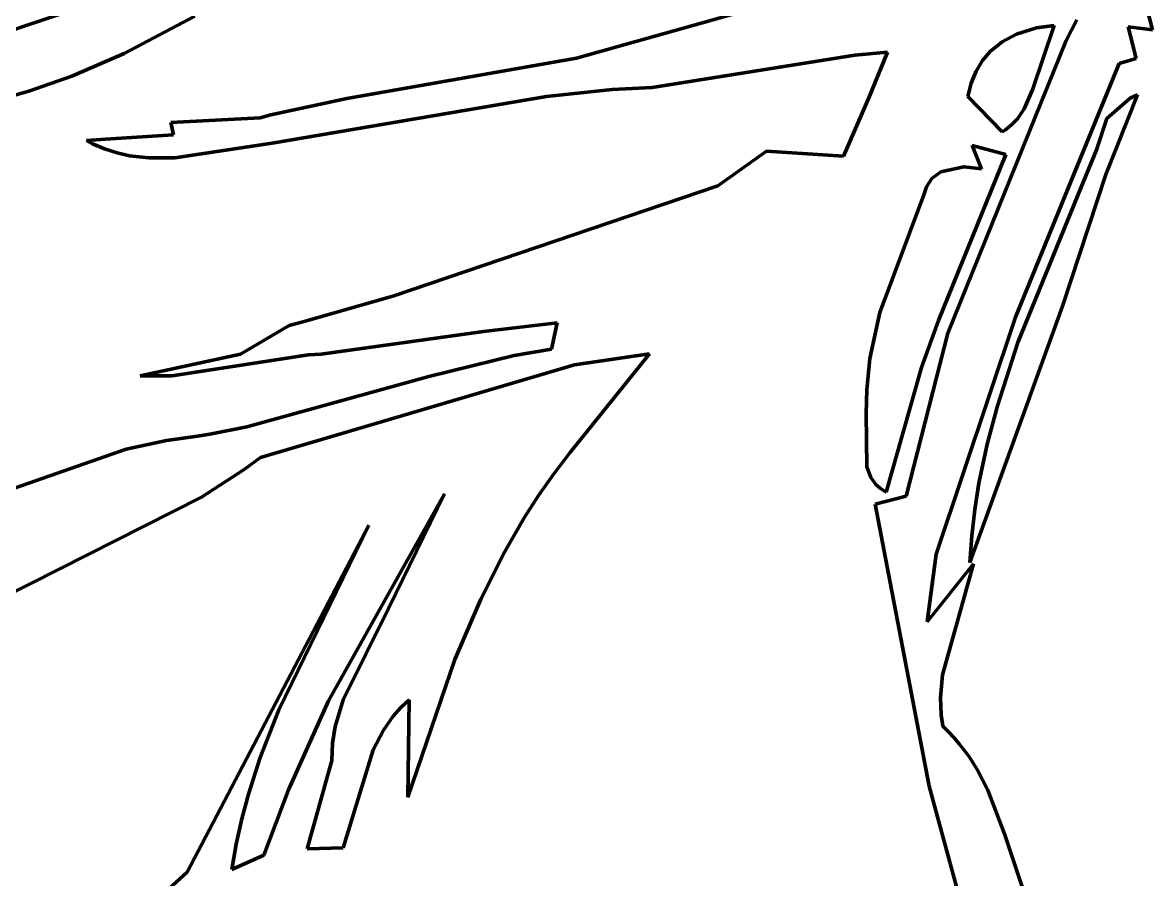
# Model space of a CAD drawing. Header units: millimetres. Extents: x 0 to 11.1, y 0 to 16.2.
# Drawn here: x 6.264 to 7.261, y 4.672 to 5.428 of the extents above; entities that cross this region are included whole.
import ezdxf

# ---------------------------------------------------------------- set-up
doc = ezdxf.new("R2010")
doc.units = ezdxf.units.MM
doc.layers.add('color#0b0b0bff', color=7, linetype='CONTINUOUS', lineweight=100)
doc.layers.add('color#ffffffff', color=7, linetype='CONTINUOUS', lineweight=100)

msp = doc.modelspace()

# ---------------------------------------------------------------- linework, layer by layer
at = {"layer": 'color#0b0b0bff'}
for p, q in [((6.76185, 5.39924), (6.98063, 5.46066)), ((7.26054, 5.42151), (7.25271, 5.45269)), ((6.20161, 5.40326), (6.33265, 5.44744)), ((6.41574, 5.43351), (6.3534, 5.40062)), ((7.15826, 5.42309), (7.1405, 5.41764)), ((7.1548, 5.36857), (7.17396, 5.42527)), ((7.17396, 5.42527), (7.15826, 5.42309)), ((7.19396, 5.43036), (7.18453, 5.41198)), ((7.24611, 5.3963), (7.23922, 5.42416)), ((7.23922, 5.42416), (7.26054, 5.42151)), ((7.1405, 5.41764), (7.12803, 5.411)), ((7.18453, 5.41198), (7.08006, 5.15401)), ((7.12803, 5.411), (7.11733, 5.40226)), ((6.3534, 5.40062), (6.30714, 5.38068)), ((6.5497, 5.36092), (6.75244, 5.39634)), ((6.75244, 5.39634), (6.76185, 5.39924)), ((6.99794, 5.39903), (6.81909, 5.37061)), ((7.02683, 5.4016), (6.99794, 5.39903)), ((7.01045, 5.36139), (7.02683, 5.4016)), ((7.11058, 5.39428), (7.10502, 5.38504)), ((7.11733, 5.40226), (7.11058, 5.39428)), ((7.23126, 5.39181), (7.24611, 5.3963)), ((7.10502, 5.38504), (7.10073, 5.37451)), ((7.18372, 5.2753), (7.23126, 5.39181)), ((6.30714, 5.38068), (6.26919, 5.36737)), ((7.10073, 5.37451), (7.0978, 5.36266)), ((6.26919, 5.36737), (6.2402, 5.35916)), ((6.784, 5.36888), (6.72593, 5.36264)), ((6.81909, 5.37061), (6.784, 5.36888)), ((7.14733, 5.35178), (7.1548, 5.36857)), ((7.21953, 5.29394), (7.24736, 5.36397)), ((7.24736, 5.36397), (7.24095, 5.3612)), ((6.48279, 5.34638), (6.5497, 5.36092)), ((6.72593, 5.36264), (6.48387, 5.32157)), ((6.98791, 5.31004), (7.01045, 5.36139)), ((7.0978, 5.36266), (7.12795, 5.33135)), ((7.24095, 5.3612), (7.22026, 5.34322)), ((6.39449, 5.33982), (6.47335, 5.3438)), ((6.47335, 5.3438), (6.48279, 5.34638)), ((7.13659, 5.3378), (7.14138, 5.34296)), ((7.14138, 5.34296), (7.14733, 5.35178)), ((7.22026, 5.34322), (7.21112, 5.31555)), ((6.39695, 5.32877), (6.39449, 5.33982)), ((7.12795, 5.33135), (7.13104, 5.33331)), ((7.13104, 5.33331), (7.13659, 5.3378)), ((6.32019, 5.32381), (6.3369, 5.32489)), ((6.32545, 5.32102), (6.32019, 5.32381)), ((6.3369, 5.32489), (6.39695, 5.32877)), ((6.33614, 5.31636), (6.32545, 5.32102)), ((6.34705, 5.31287), (6.33614, 5.31636)), ((6.35815, 5.31043), (6.34705, 5.31287)), ((6.48387, 5.32157), (6.39799, 5.30857)), ((6.87718, 5.28375), (6.91997, 5.31428)), ((6.91997, 5.31428), (6.98791, 5.31004)), ((7.10164, 5.31946), (7.10977, 5.29883)), ((7.1312, 5.31158), (7.10164, 5.31946)), ((7.21112, 5.31555), (7.19496, 5.27624)), ((6.37506, 5.3085), (6.35815, 5.31043)), ((6.39799, 5.30857), (6.37506, 5.3085)), ((7.07177, 5.16517), (7.1312, 5.31158)), ((7.07384, 5.29631), (7.06588, 5.29024)), ((7.09431, 5.30047), (7.07384, 5.29631)), ((7.10977, 5.29883), (7.09431, 5.30047)), ((7.18134, 5.17776), (7.21953, 5.29394)), ((6.5913, 5.18674), (6.87718, 5.28375)), ((7.06123, 5.28301), (7.05899, 5.27603)), ((7.06588, 5.29024), (7.06123, 5.28301)), ((7.05899, 5.27603), (7.02002, 5.17219)), ((7.13974, 5.16803), (7.18372, 5.2753)), ((7.19496, 5.27624), (7.14192, 5.14576)), ((6.51215, 5.16408), (6.5913, 5.18674)), ((7.09943, 4.95169), (7.18134, 5.17776)), ((6.4988, 5.1608), (6.51215, 5.16408)), ((7.02002, 5.17219), (7.01131, 5.13163)), ((7.05668, 5.12374), (7.07177, 5.16517)), ((7.06972, 4.95904), (7.13974, 5.16803)), ((6.45589, 5.13538), (6.4988, 5.1608)), ((6.67053, 5.1555), (6.52705, 5.13535)), ((6.73533, 5.16308), (6.67053, 5.1555)), ((6.73033, 5.13994), (6.73533, 5.16308)), ((7.08006, 5.15401), (7.04344, 5.01026)), ((7.14192, 5.14576), (7.12376, 5.08986)), ((6.3676, 5.11618), (6.45589, 5.13538)), ((6.51596, 5.13469), (6.39545, 5.1164)), ((6.52705, 5.13535), (6.51596, 5.13469)), ((6.6221, 5.1158), (6.69749, 5.13429)), ((6.69749, 5.13429), (6.73033, 5.13994)), ((6.74659, 5.04833), (6.81685, 5.13581)), ((6.81685, 5.13581), (6.75059, 5.12586)), ((6.75059, 5.12586), (6.47357, 5.04421)), ((7.01131, 5.13163), (7.00845, 5.10407)), ((7.02565, 5.01368), (7.05668, 5.12374)), ((6.39545, 5.1164), (6.3676, 5.11618)), ((6.46166, 5.07132), (6.6221, 5.1158)), ((7.00845, 5.10407), (7.00815, 5.08311)), ((7.12376, 5.08986), (7.11478, 5.05587)), ((7.00815, 5.08311), (7.00873, 5.03601)), ((6.418, 5.06315), (6.42898, 5.06492)), ((6.42898, 5.06492), (6.46166, 5.07132)), ((6.35525, 5.05148), (6.39081, 5.0593)), ((6.39081, 5.0593), (6.418, 5.06315)), ((7.11478, 5.05587), (7.10755, 5.02151)), ((6.20018, 4.99757), (6.35525, 5.05148)), ((6.47357, 5.04421), (6.45916, 5.03355)), ((6.73233, 5.02971), (6.74659, 5.04833)), ((7.00873, 5.03601), (7.01218, 5.02665)), ((6.45916, 5.03355), (6.42152, 5.0094)), ((6.71894, 5.0106), (6.73233, 5.02971)), ((7.01218, 5.02665), (7.01663, 5.02047)), ((7.01663, 5.02047), (7.02066, 5.01684)), ((7.02066, 5.01684), (7.02565, 5.01368)), ((7.10755, 5.02151), (7.10383, 4.9984)), ((6.42152, 5.0094), (6.24533, 4.92008)), ((6.53351, 4.82966), (6.63586, 5.01221)), ((6.63586, 5.01221), (6.58667, 4.91098)), ((6.70636, 4.99103), (6.71894, 5.0106)), ((7.04344, 5.01026), (7.01585, 5.00308)), ((7.01585, 5.00308), (7.06366, 4.7544)), ((7.10383, 4.9984), (7.1011, 4.97513)), ((6.40886, 4.67856), (6.56918, 4.98471)), ((6.56918, 4.98471), (6.4897, 4.82175)), ((6.68891, 4.9609), (6.70636, 4.99103)), ((7.1011, 4.97513), (7.09943, 4.95169)), ((6.66801, 4.91945), (6.68891, 4.9609)), ((7.06188, 4.89933), (7.06972, 4.95904)), ((7.10273, 4.95049), (7.06188, 4.89933)), ((7.0754, 4.85264), (7.10273, 4.95049)), ((6.64512, 4.86602), (6.66801, 4.91945)), ((6.58667, 4.91098), (6.54661, 4.83066)), ((6.60367, 4.74483), (6.64512, 4.86602)), ((7.07353, 4.83262), (7.0754, 4.85264)), ((6.49834, 4.75102), (6.53351, 4.82966)), ((6.54661, 4.83066), (6.53952, 4.807)), ((6.59734, 4.82362), (6.60476, 4.83067)), ((6.60476, 4.83067), (6.60367, 4.74483)), ((7.07406, 4.81741), (7.07353, 4.83262)), ((6.4897, 4.82175), (6.47333, 4.77959)), ((6.58228, 4.80385), (6.59076, 4.81605)), ((6.59076, 4.81605), (6.59734, 4.82362)), ((7.07552, 4.80718), (7.07406, 4.81741)), ((6.53952, 4.807), (6.53716, 4.79228)), ((7.08069, 4.80225), (7.07552, 4.80718)), ((6.57316, 4.78629), (6.58228, 4.80385)), ((7.08555, 4.79715), (7.08069, 4.80225)), ((7.09012, 4.79186), (7.08555, 4.79715)), ((6.53716, 4.79228), (6.53654, 4.77708)), ((6.54666, 4.70003), (6.57316, 4.78629)), ((7.09847, 4.78079), (7.09012, 4.79186)), ((6.47333, 4.77959), (6.46292, 4.74735)), ((6.53654, 4.77708), (6.51489, 4.69921)), ((7.10585, 4.76914), (7.09847, 4.78079)), ((7.11538, 4.75072), (7.10585, 4.76914)), ((6.46292, 4.74735), (6.45705, 4.72551)), ((6.47667, 4.69341), (6.49834, 4.75102)), ((7.06366, 4.7544), (7.11782, 4.55578)), ((7.13048, 4.71154), (7.11538, 4.75072)), ((6.45705, 4.72551), (6.45214, 4.70336)), ((7.15938, 4.62501), (7.13048, 4.71154)), ((6.45214, 4.70336), (6.44829, 4.68088)), ((6.51489, 4.69921), (6.54666, 4.70003)), ((6.44829, 4.68088), (6.47667, 4.69341)), ((6.31632, 4.59427), (6.40886, 4.67856))]:
    msp.add_line(p, q, dxfattribs=at)
at = {"layer": 'color#ffffffff'}
for p, q in [((6.98063, 5.46066), (6.76185, 5.39924)), ((7.25271, 5.45269), (7.26054, 5.42151)), ((6.33265, 5.44744), (6.20161, 5.40326)), ((6.3534, 5.40062), (6.41574, 5.43351)), ((7.1405, 5.41764), (7.15826, 5.42309)), ((7.17396, 5.42527), (7.1548, 5.36857)), ((7.15826, 5.42309), (7.17396, 5.42527)), ((7.18453, 5.41198), (7.19396, 5.43036)), ((7.26054, 5.42151), (7.23922, 5.42416)), ((7.23922, 5.42416), (7.24611, 5.3963)), ((7.12803, 5.411), (7.1405, 5.41764)), ((7.08006, 5.15401), (7.18453, 5.41198)), ((7.11733, 5.40226), (7.12803, 5.411)), ((6.30714, 5.38068), (6.3534, 5.40062)), ((6.75244, 5.39634), (6.5497, 5.36092)), ((6.76185, 5.39924), (6.75244, 5.39634)), ((6.81909, 5.37061), (6.99794, 5.39903)), ((6.99794, 5.39903), (7.02683, 5.4016)), ((7.02683, 5.4016), (7.01045, 5.36139)), ((7.10502, 5.38504), (7.11058, 5.39428)), ((7.11058, 5.39428), (7.11733, 5.40226)), ((7.24611, 5.3963), (7.23126, 5.39181)), ((7.10073, 5.37451), (7.10502, 5.38504)), ((7.23126, 5.39181), (7.18372, 5.2753)), ((6.26919, 5.36737), (6.30714, 5.38068)), ((7.0978, 5.36266), (7.10073, 5.37451)), ((6.2402, 5.35916), (6.26919, 5.36737)), ((6.72593, 5.36264), (6.784, 5.36888)), ((6.784, 5.36888), (6.81909, 5.37061)), ((7.1548, 5.36857), (7.14733, 5.35178)), ((7.24736, 5.36397), (7.21953, 5.29394)), ((7.24095, 5.3612), (7.24736, 5.36397)), ((6.5497, 5.36092), (6.48279, 5.34638)), ((6.48387, 5.32157), (6.72593, 5.36264)), ((7.01045, 5.36139), (6.98791, 5.31004)), ((7.12795, 5.33135), (7.0978, 5.36266)), ((7.22026, 5.34322), (7.24095, 5.3612)), ((6.47335, 5.3438), (6.39449, 5.33982)), ((6.48279, 5.34638), (6.47335, 5.3438)), ((7.14138, 5.34296), (7.13659, 5.3378)), ((7.14733, 5.35178), (7.14138, 5.34296)), ((7.21112, 5.31555), (7.22026, 5.34322)), ((6.39449, 5.33982), (6.39695, 5.32877)), ((7.13104, 5.33331), (7.12795, 5.33135)), ((7.13659, 5.3378), (7.13104, 5.33331)), ((6.3369, 5.32489), (6.32019, 5.32381)), ((6.32019, 5.32381), (6.32545, 5.32102)), ((6.39695, 5.32877), (6.3369, 5.32489)), ((6.32545, 5.32102), (6.33614, 5.31636)), ((6.33614, 5.31636), (6.34705, 5.31287)), ((6.34705, 5.31287), (6.35815, 5.31043)), ((6.39799, 5.30857), (6.48387, 5.32157)), ((6.91997, 5.31428), (6.87718, 5.28375)), ((6.98791, 5.31004), (6.91997, 5.31428)), ((7.10164, 5.31946), (7.1312, 5.31158)), ((7.10977, 5.29883), (7.10164, 5.31946)), ((7.19496, 5.27624), (7.21112, 5.31555)), ((6.35815, 5.31043), (6.37506, 5.3085)), ((6.37506, 5.3085), (6.39799, 5.30857)), ((7.1312, 5.31158), (7.07177, 5.16517)), ((7.06588, 5.29024), (7.07384, 5.29631)), ((7.07384, 5.29631), (7.09431, 5.30047)), ((7.09431, 5.30047), (7.10977, 5.29883)), ((7.21953, 5.29394), (7.18134, 5.17776)), ((6.87718, 5.28375), (6.5913, 5.18674)), ((7.05899, 5.27603), (7.06123, 5.28301)), ((7.06123, 5.28301), (7.06588, 5.29024)), ((7.02002, 5.17219), (7.05899, 5.27603)), ((7.18372, 5.2753), (7.13974, 5.16803)), ((7.14192, 5.14576), (7.19496, 5.27624)), ((6.5913, 5.18674), (6.51215, 5.16408)), ((7.18134, 5.17776), (7.09943, 4.95169)), ((6.51215, 5.16408), (6.4988, 5.1608)), ((7.01131, 5.13163), (7.02002, 5.17219)), ((7.07177, 5.16517), (7.05668, 5.12374)), ((7.13974, 5.16803), (7.06972, 4.95904)), ((6.4988, 5.1608), (6.45589, 5.13538)), ((6.52705, 5.13535), (6.67053, 5.1555)), ((6.67053, 5.1555), (6.73533, 5.16308)), ((6.73533, 5.16308), (6.73033, 5.13994)), ((7.04344, 5.01026), (7.08006, 5.15401)), ((7.12376, 5.08986), (7.14192, 5.14576)), ((6.45589, 5.13538), (6.3676, 5.11618)), ((6.39545, 5.1164), (6.51596, 5.13469)), ((6.51596, 5.13469), (6.52705, 5.13535)), ((6.69749, 5.13429), (6.6221, 5.1158)), ((6.73033, 5.13994), (6.69749, 5.13429)), ((6.81685, 5.13581), (6.74659, 5.04833)), ((6.75059, 5.12586), (6.81685, 5.13581)), ((6.47357, 5.04421), (6.75059, 5.12586)), ((7.00845, 5.10407), (7.01131, 5.13163)), ((7.05668, 5.12374), (7.02565, 5.01368)), ((6.3676, 5.11618), (6.39545, 5.1164)), ((6.6221, 5.1158), (6.46166, 5.07132)), ((7.00815, 5.08311), (7.00845, 5.10407)), ((7.11478, 5.05587), (7.12376, 5.08986)), ((7.00873, 5.03601), (7.00815, 5.08311)), ((6.42898, 5.06492), (6.418, 5.06315)), ((6.46166, 5.07132), (6.42898, 5.06492)), ((6.39081, 5.0593), (6.35525, 5.05148)), ((6.418, 5.06315), (6.39081, 5.0593)), ((7.10755, 5.02151), (7.11478, 5.05587)), ((6.35525, 5.05148), (6.20018, 4.99757)), ((6.45916, 5.03355), (6.47357, 5.04421)), ((6.74659, 5.04833), (6.73233, 5.02971)), ((7.01218, 5.02665), (7.00873, 5.03601)), ((6.42152, 5.0094), (6.45916, 5.03355)), ((6.73233, 5.02971), (6.71894, 5.0106)), ((7.01663, 5.02047), (7.01218, 5.02665)), ((7.02066, 5.01684), (7.01663, 5.02047)), ((7.02565, 5.01368), (7.02066, 5.01684)), ((7.10383, 4.9984), (7.10755, 5.02151)), ((6.24533, 4.92008), (6.42152, 5.0094)), ((6.63586, 5.01221), (6.53351, 4.82966)), ((6.58667, 4.91098), (6.63586, 5.01221)), ((6.71894, 5.0106), (6.70636, 4.99103)), ((7.01585, 5.00308), (7.04344, 5.01026)), ((7.06366, 4.7544), (7.01585, 5.00308)), ((7.1011, 4.97513), (7.10383, 4.9984)), ((6.56918, 4.98471), (6.40886, 4.67856)), ((6.4897, 4.82175), (6.56918, 4.98471)), ((6.70636, 4.99103), (6.68891, 4.9609)), ((7.09943, 4.95169), (7.1011, 4.97513)), ((6.68891, 4.9609), (6.66801, 4.91945)), ((7.06972, 4.95904), (7.06188, 4.89933)), ((7.06188, 4.89933), (7.10273, 4.95049)), ((7.10273, 4.95049), (7.0754, 4.85264)), ((6.66801, 4.91945), (6.64512, 4.86602)), ((6.54661, 4.83066), (6.58667, 4.91098)), ((6.64512, 4.86602), (6.60367, 4.74483)), ((7.0754, 4.85264), (7.07353, 4.83262)), ((6.53351, 4.82966), (6.49834, 4.75102)), ((6.53952, 4.807), (6.54661, 4.83066)), ((6.60476, 4.83067), (6.59734, 4.82362)), ((6.60367, 4.74483), (6.60476, 4.83067)), ((7.07353, 4.83262), (7.07406, 4.81741)), ((6.47333, 4.77959), (6.4897, 4.82175)), ((6.59076, 4.81605), (6.58228, 4.80385)), ((6.59734, 4.82362), (6.59076, 4.81605)), ((7.07406, 4.81741), (7.07552, 4.80718)), ((6.53716, 4.79228), (6.53952, 4.807)), ((7.07552, 4.80718), (7.08069, 4.80225)), ((6.58228, 4.80385), (6.57316, 4.78629)), ((7.08069, 4.80225), (7.08555, 4.79715)), ((7.08555, 4.79715), (7.09012, 4.79186)), ((6.53654, 4.77708), (6.53716, 4.79228)), ((6.57316, 4.78629), (6.54666, 4.70003)), ((7.09012, 4.79186), (7.09847, 4.78079)), ((6.46292, 4.74735), (6.47333, 4.77959)), ((6.51489, 4.69921), (6.53654, 4.77708)), ((7.09847, 4.78079), (7.10585, 4.76914)), ((7.10585, 4.76914), (7.11538, 4.75072)), ((6.45705, 4.72551), (6.46292, 4.74735)), ((6.49834, 4.75102), (6.47667, 4.69341)), ((7.11782, 4.55578), (7.06366, 4.7544)), ((7.11538, 4.75072), (7.13048, 4.71154)), ((6.45214, 4.70336), (6.45705, 4.72551)), ((7.13048, 4.71154), (7.15938, 4.62501)), ((6.44829, 4.68088), (6.45214, 4.70336)), ((6.54666, 4.70003), (6.51489, 4.69921)), ((6.47667, 4.69341), (6.44829, 4.68088)), ((6.40886, 4.67856), (6.31632, 4.59427))]:
    msp.add_line(p, q, dxfattribs=at)

doc.saveas('drawing.dxf')
